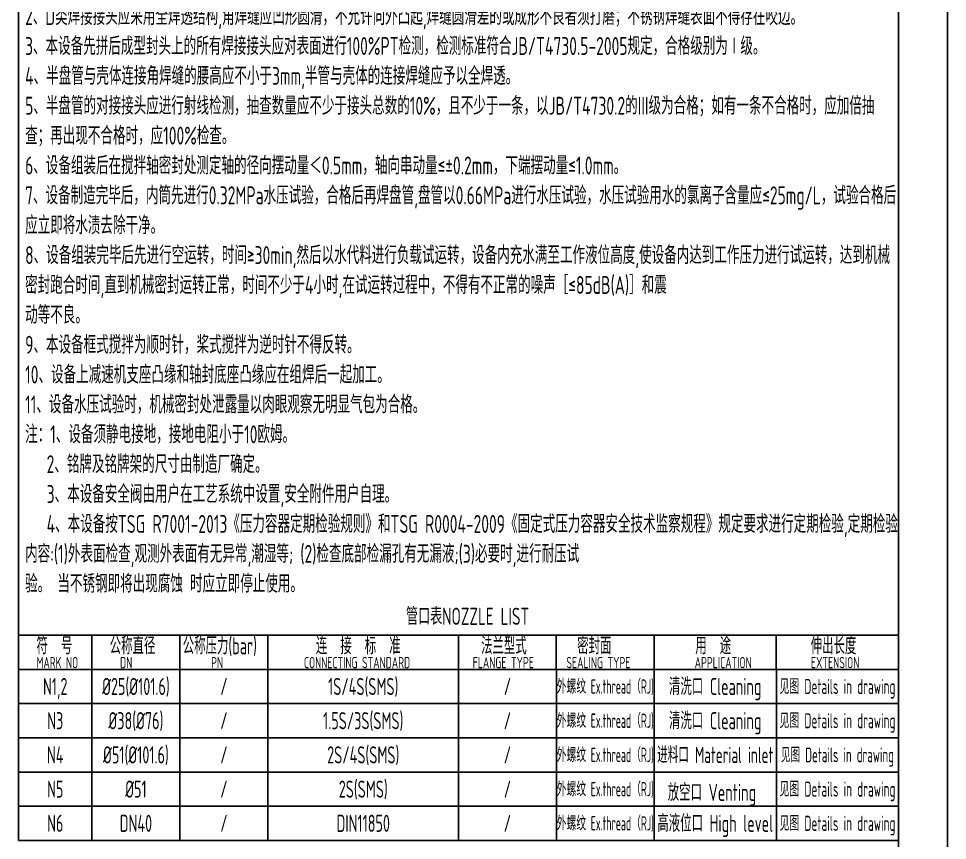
# Model space of a CAD drawing. Header units: inches. Extents: x -375 to 8535, y -477 to 12465.
# Drawn here: x 5685 to 8535, y 6130 to 8652 of the extents above; entities that cross this region are included whole.
import ezdxf
from ezdxf.enums import TextEntityAlignment as Align

# ---------------------------------------------------------------- set-up
doc = ezdxf.new("R2010")
doc.units = ezdxf.units.IN
doc.header["$LTSCALE"] = 5
for name, color, linetype in [('2细线层', 4, 'Continuous'), ('6文字层', 3, 'Continuous'), ('图框层', 7, 'Continuous')]:
    doc.layers.add(name, color=color, linetype=linetype)
doc.styles.add('PC_TEXTSTYLE', font='isocp.shx', dxfattribs={"width": 0.8, "bigfont": 'hzfs.shx'})
doc.styles.get("Standard").update_dxf_attribs({"font": 'isocp.shx', "width": 0.707, "bigfont": 'hztxt.shx'})

# ---------------------------------------------------------------- blocks, each defined once
blk = doc.blocks.new('管口表')
at = {"layer": '6文字层'}
for p, q in [((186.37, 376.27), (186.37, 369.27)), ((186.37, 376.27), (366.37, 376.27)), ((201.37, 376.27), (201.37, 369.27)), ((219.37, 376.27), (219.37, 369.27)), ((237.37, 376.27), (237.37, 369.27)), ((276.37, 376.27), (276.37, 369.27)), ((296.37, 376.27), (296.37, 369.27)), ((316.37, 376.27), (316.37, 369.27)), ((341.37, 376.27), (341.37, 369.27)), ((366.37, 369.27), (366.37, 376.27)), ((186.37, 369.27), (366.37, 369.27))]:
    blk.add_line(p, q, dxfattribs=at)
at = {"layer": '6文字层', "style": 'PC_TEXTSTYLE', "width": 0.8}
for tag, p in [('符号', (193.87, 372.77)), ('公称尺寸', (210.37, 372.77)), ('公称压力', (228.37, 372.77)), ('连接标准', (256.87, 372.77)), ('法兰型式', (286.37, 372.77)), ('密封面', (306.37, 372.77)), ('用途', (328.87, 372.77)), ('伸出长度', (353.87, 372.77))]:
    blk.add_attdef(tag, text='', height=3.5, dxfattribs=at).set_placement(p, align=Align.MIDDLE_CENTER)
blk = doc.blocks.new('*U1754')
at = {"layer": '2细线层'}
blk.add_line((8535, 12465), (8535, -150), dxfattribs=at)
at = {"layer": '图框层'}
blk.add_line((8385, 12315), (8385, 0), dxfattribs=at)

msp = doc.modelspace()

# ---------------------------------------------------------------- linework, layer by layer
msp.add_line((5685, 8891.6), (5685, 6759.6))
at = {"layer": '6文字层'}
for p, q in [((5685, 6759.6), (5685, 6654.6)), ((5685, 6759.6), (8385, 6759.6)), ((5910, 6759.6), (5910, 6654.6)), ((6180, 6759.6), (6180, 6654.6)), ((6450, 6759.6), (6450, 6654.6)), ((7035, 6759.6), (7035, 6654.6)), ((7335, 6759.6), (7335, 6654.6)), ((7635, 6759.6), (7635, 6654.6)), ((8010, 6759.6), (8010, 6654.6)), ((8385, 6654.6), (8385, 6759.6)), ((5685, 6654.6), (8385, 6654.6))]:
    msp.add_line(p, q, dxfattribs=at)

# ---------------------------------------------------------------- block references
ref = msp.add_blockref('管口表', (2889.5, 1010.5), dxfattribs=dict(at, xscale=15.0000000000021, yscale=15.0000000000021, zscale=15.00000000000333))
ref.add_attrib('伸出长度', '见图 Details in drawing', dxfattribs={"height": 46.154, "style": 'PC_TEXTSTYLE', "width": 0.6}).set_placement((8197.5, 6602.1), align=Align.MIDDLE_CENTER)
ref.add_attrib('用途', '清洗口 Cleaning', dxfattribs={"height": 52.5, "style": 'PC_TEXTSTYLE', "width": 0.667}).set_placement((7822.5, 6602.1), align=Align.MIDDLE_CENTER)
ref.add_attrib('密封面', '外螺纹 Ex.thread（RJ)', dxfattribs={"height": 44, "style": 'PC_TEXTSTYLE', "width": 0.55}).set_placement((7485, 6602.1), align=Align.MIDDLE_CENTER)
ref.add_attrib('法兰型式', '/', dxfattribs={"height": 52.5, "style": 'PC_TEXTSTYLE', "width": 0.667}).set_placement((7185, 6602.1), align=Align.MIDDLE_CENTER)
ref.add_attrib('连接标准', '1S/4S(SMS)', dxfattribs={"height": 52.5, "style": 'PC_TEXTSTYLE', "width": 0.667}).set_placement((6742.5, 6602.1), align=Align.MIDDLE_CENTER)
ref.add_attrib('公称压力', '/', dxfattribs={"height": 52.5, "style": 'PC_TEXTSTYLE', "width": 0.667}).set_placement((6315, 6602.1), align=Align.MIDDLE_CENTER)
ref.add_attrib('公称尺寸', '%%c25(%%c101.6)', dxfattribs={"height": 52.5, "style": 'PC_TEXTSTYLE', "width": 0.667}).set_placement((6045, 6602.1), align=Align.MIDDLE_CENTER)
ref.add_attrib('符号', 'N1,2', dxfattribs={"height": 52.5, "style": 'PC_TEXTSTYLE', "width": 0.667}).set_placement((5797.5, 6602.1), align=Align.MIDDLE_CENTER)
ref = msp.add_blockref('管口表', (2889.5, 905.5), dxfattribs=dict(at, xscale=15.0000000000021, yscale=15.0000000000021, zscale=15.00000000000333))
ref.add_attrib('伸出长度', '见图 Details in drawing', dxfattribs={"height": 46.154, "style": 'PC_TEXTSTYLE', "width": 0.6}).set_placement((8197.5, 6497.1), align=Align.MIDDLE_CENTER)
ref.add_attrib('用途', '清洗口 Cleaning', dxfattribs={"height": 52.5, "style": 'PC_TEXTSTYLE', "width": 0.667}).set_placement((7822.5, 6497.1), align=Align.MIDDLE_CENTER)
ref.add_attrib('密封面', '外螺纹 Ex.thread（RJ)', dxfattribs={"height": 44, "style": 'PC_TEXTSTYLE', "width": 0.55}).set_placement((7485, 6497.1), align=Align.MIDDLE_CENTER)
ref.add_attrib('法兰型式', '/', dxfattribs={"height": 52.5, "style": 'PC_TEXTSTYLE', "width": 0.667}).set_placement((7185, 6497.1), align=Align.MIDDLE_CENTER)
ref.add_attrib('连接标准', '1.5S/3S(SMS)', dxfattribs={"height": 52.5, "style": 'PC_TEXTSTYLE', "width": 0.667}).set_placement((6742.5, 6497.1), align=Align.MIDDLE_CENTER)
ref.add_attrib('公称压力', '/', dxfattribs={"height": 52.5, "style": 'PC_TEXTSTYLE', "width": 0.667}).set_placement((6315, 6497.1), align=Align.MIDDLE_CENTER)
ref.add_attrib('公称尺寸', '%%c38(%%c76)', dxfattribs={"height": 52.5, "style": 'PC_TEXTSTYLE', "width": 0.667}).set_placement((6045, 6497.1), align=Align.MIDDLE_CENTER)
ref.add_attrib('符号', 'N3', dxfattribs={"height": 52.5, "style": 'PC_TEXTSTYLE', "width": 0.667}).set_placement((5797.5, 6497.1), align=Align.MIDDLE_CENTER)
ref = msp.add_blockref('管口表', (2889.5, 800.5), dxfattribs=dict(at, xscale=15.0000000000021, yscale=15.0000000000021, zscale=15.00000000000333))
ref.add_attrib('伸出长度', '见图 Details in drawing', dxfattribs={"height": 45, "style": 'PC_TEXTSTYLE', "width": 0.6}).set_placement((8197.5, 6392.1), align=Align.MIDDLE_CENTER)
ref.add_attrib('用途', '进料口 Material inlet', dxfattribs={"height": 50, "style": 'PC_TEXTSTYLE', "width": 0.65}).set_placement((7822.5, 6392.1), align=Align.MIDDLE_CENTER)
ref.add_attrib('密封面', '外螺纹 Ex.thread（RJ)', dxfattribs={"height": 44, "style": 'PC_TEXTSTYLE', "width": 0.55}).set_placement((7485, 6392.1), align=Align.MIDDLE_CENTER)
ref.add_attrib('法兰型式', '/', dxfattribs={"height": 52.5, "style": 'PC_TEXTSTYLE', "width": 0.667}).set_placement((7185, 6392.1), align=Align.MIDDLE_CENTER)
ref.add_attrib('连接标准', '2S/4S(SMS)', dxfattribs={"height": 52.5, "style": 'PC_TEXTSTYLE', "width": 0.667}).set_placement((6742.5, 6392.1), align=Align.MIDDLE_CENTER)
ref.add_attrib('公称压力', '/', dxfattribs={"height": 52.5, "style": 'PC_TEXTSTYLE', "width": 0.667}).set_placement((6315, 6392.1), align=Align.MIDDLE_CENTER)
ref.add_attrib('公称尺寸', '%%c51(%%C101.6)', dxfattribs={"height": 52.5, "style": 'PC_TEXTSTYLE', "width": 0.667}).set_placement((6045, 6392.1), align=Align.MIDDLE_CENTER)
ref.add_attrib('符号', 'N4', dxfattribs={"height": 52.5, "style": 'PC_TEXTSTYLE', "width": 0.667}).set_placement((5797.5, 6392.1), align=Align.MIDDLE_CENTER)
ref = msp.add_blockref('管口表', (2889.5, 695.5), dxfattribs=dict(at, xscale=15.0000000000021, yscale=15.0000000000021, zscale=15.00000000000333))
ref.add_attrib('伸出长度', '见图 Details in drawing', dxfattribs={"height": 46.154, "style": 'PC_TEXTSTYLE', "width": 0.6}).set_placement((8197.5, 6287.1), align=Align.MIDDLE_CENTER)
ref.add_attrib('用途', '放空口 Venting', dxfattribs={"height": 52.5, "style": 'PC_TEXTSTYLE', "width": 0.667}).set_placement((7812.5, 6277.1), align=Align.MIDDLE_CENTER)
ref.add_attrib('密封面', '外螺纹 Ex.thread（RJ)', dxfattribs={"height": 44, "style": 'PC_TEXTSTYLE', "width": 0.55}).set_placement((7485, 6287.1), align=Align.MIDDLE_CENTER)
ref.add_attrib('法兰型式', '/', dxfattribs={"height": 52.5, "style": 'PC_TEXTSTYLE', "width": 0.667}).set_placement((7185, 6287.1), align=Align.MIDDLE_CENTER)
ref.add_attrib('连接标准', '2S(SMS)', dxfattribs={"height": 52.5, "style": 'PC_TEXTSTYLE', "width": 0.667}).set_placement((6742.5, 6287.1), align=Align.MIDDLE_CENTER)
ref.add_attrib('公称压力', '/', dxfattribs={"height": 52.5, "style": 'PC_TEXTSTYLE', "width": 0.667}).set_placement((6315, 6287.1), align=Align.MIDDLE_CENTER)
ref.add_attrib('公称尺寸', '%%c51', dxfattribs={"height": 52.5, "style": 'PC_TEXTSTYLE', "width": 0.667}).set_placement((6045, 6287.1), align=Align.MIDDLE_CENTER)
ref.add_attrib('符号', 'N5', dxfattribs={"height": 52.5, "style": 'PC_TEXTSTYLE', "width": 0.667}).set_placement((5797.5, 6287.1), align=Align.MIDDLE_CENTER)
ref = msp.add_blockref('管口表', (2889.5, 590.5), dxfattribs=dict(at, xscale=15.0000000000021, yscale=15.0000000000021, zscale=15.00000000000333))
ref.add_attrib('伸出长度', '见图 Details in drawing', dxfattribs={"height": 46.154, "style": 'PC_TEXTSTYLE', "width": 0.6}).set_placement((8197.5, 6182.1), align=Align.MIDDLE_CENTER)
ref.add_attrib('用途', '高液位口 High level', dxfattribs={"height": 52.5, "style": 'PC_TEXTSTYLE', "width": 0.667}).set_placement((7822.5, 6182.1), align=Align.MIDDLE_CENTER)
ref.add_attrib('密封面', '外螺纹 Ex.thread（RJ)', dxfattribs={"height": 44, "style": 'PC_TEXTSTYLE', "width": 0.55}).set_placement((7485, 6182.1), align=Align.MIDDLE_CENTER)
ref.add_attrib('法兰型式', '/', dxfattribs={"height": 52.5, "style": 'PC_TEXTSTYLE', "width": 0.667}).set_placement((7185, 6182.1), align=Align.MIDDLE_CENTER)
ref.add_attrib('连接标准', 'DIN11850', dxfattribs={"height": 52.5, "style": 'PC_TEXTSTYLE', "width": 0.667}).set_placement((6742.5, 6182.1), align=Align.MIDDLE_CENTER)
ref.add_attrib('公称压力', '/', dxfattribs={"height": 52.5, "style": 'PC_TEXTSTYLE', "width": 0.667}).set_placement((6315, 6182.1), align=Align.MIDDLE_CENTER)
ref.add_attrib('公称尺寸', 'DN40', dxfattribs={"height": 52.5, "style": 'PC_TEXTSTYLE', "width": 0.667}).set_placement((6045, 6182.1), align=Align.MIDDLE_CENTER)
ref.add_attrib('符号', 'N6', dxfattribs={"height": 52.5, "style": 'PC_TEXTSTYLE', "width": 0.667}).set_placement((5797.5, 6182.1), align=Align.MIDDLE_CENTER)
at = {"layer": '图框层'}
msp.add_blockref('*U1754', (0, 0), dxfattribs=at)

# ---------------------------------------------------------------- texts
at = {"layer": '6文字层', "width": 0.707}
for s, p in [('管口表', (6873.7, 6791.3)), ('NOZZLE LIST', (6984.7, 6791.3))]:
    msp.add_text(s, height=52.5, dxfattribs=at).set_placement(p)
at = {"layer": '6文字层', "style": 'PC_TEXTSTYLE'}
for s, height, width, p in [('符  号', 52.5, 0.667, (5739.9, 6700.8)), ('公称直径', 52.5, 0.667, (5964.6, 6700.8)), ('公称压力(bar)', 52.5, 0.667, (6188.7, 6700.8)), ('连  接  标  准', 52.5, 0.667, (6597.1, 6700.8)), ('法兰型式', 52.5, 0.667, (7104, 6700.8)), ('密封面', 52.5, 0.667, (7399, 6700.8)), ('用  途', 52.5, 0.667, (7761.3, 6700.8)), ('伸出长度', 52.5, 0.667, (8115.6, 6700.8)), ('MARK NO', 34.62, 0.7, (5739.9, 6658.1)), ('DN', 34.62, 0.7, (5996.4, 6658.1)), ('PN', 34.62, 0.7, (6275.8, 6658.1)), ('CONNECTING STANDARD', 34.615, 0.7, (6560.6, 6658.1)), ('FLANGE TYPE', 34.615, 0.7, (7078.4, 6658.1)), ('SEALING TYPE', 34.615, 0.7, (7365.9, 6658.1)), ('APPLICATION', 34.615, 0.7, (7759.4, 6658.1)), ('EXTENSION', 34.62, 0.7, (8116.3, 6658.1))]:
    msp.add_text(s, height=height, dxfattribs=dict(at, width=width)).set_placement(p)
at = {"layer": '6文字层', "insert": (5705.1, 8778.9), "char_height": 55, "width": 2673.981, "attachment_point": 1}
msp.add_mtext('{\\W0.7;1、A、B、C、D类焊接接头全焊透。\\P2、D类焊接接头应采用全焊透结构,角焊缝应凹形圆滑，不允许向外凸起,焊缝圆滑差的或成形不良者须打磨；不锈钢焊缝表面不得存在咬边。\\P3、本设备先拼后成型封头上的所有焊接接头应对表面进行100%PT检测，检测标准符合JB/T4730.5-2005规定，合格级别为Ⅰ级。\\P4、半盘管与壳体连接角焊缝的腰高应不小于3mm,半管与壳体的连接焊缝应予以全焊透。\\P5、半盘管的对接接头应进行射线检测，抽查数量应不少于接头总数的10%，且不少于一条，以JB/T4730.2的III级为合格；如有一条不合格时，应加倍抽查；再出现不合格时，应100%检查。\\P6、设备组装后在搅拌轴密封处测定轴的径向摆动量＜0.5mm，轴向串动量≤±0.2mm，下端摆动量≤1.0mm。\\P7、设备制造完毕后，内筒先进行0.32MPa水压试验，合格后再焊盘管,盘管以0.66MPa进行水压试验，水压试验用水的氯离子含量应≤25mg/L，试验合格后应立即将水渍去除干净。\\P8、设备组装完毕后先进行空运转，时间≥30min,然后以水代料进行负载试运转，设备内充水满至工作液位高度,使设备内达到工作压力进行试运转，达到机械密封跑合时间,直到机械密封运转正常，时间不少于4小时,在试运转过程中，不得有不正常的噪声［≤85dB(A)］和震\\P动等不良。\\P9、本设备框式搅拌为顺时针，桨式搅拌为逆时针不得反转。\\P10、设备上减速机支座凸缘和轴封底座凸缘应在组焊后一起加工。\\P11、设备水压试验时，机械密封处泄露量以肉眼观察无明显气包为合格。\\P注：1、设备须静电接地，接地电阻小于10欧姆。\\P   2、铭牌及铭牌架的尺寸由制造厂确定。\\P   3、本设备安全阀由用户在工艺系统中设置,安全附件用户自理。\\P   4、本设备按TSG R7001-2013《压力容器定期检验规则》和TSG R0004-2009《固定式压力容器安全技术监察规程》规定要求进行定期检验,定期检验内容:(1)外表面检查,观测外表面有无异常,潮湿等; (2)检查底部检漏孔有无漏液;(3)必要时,进行耐压试\\P验。 当不锈钢即将出现腐蚀 时应立即停止使用。}', dxfattribs=at)

doc.saveas('drawing.dxf')
